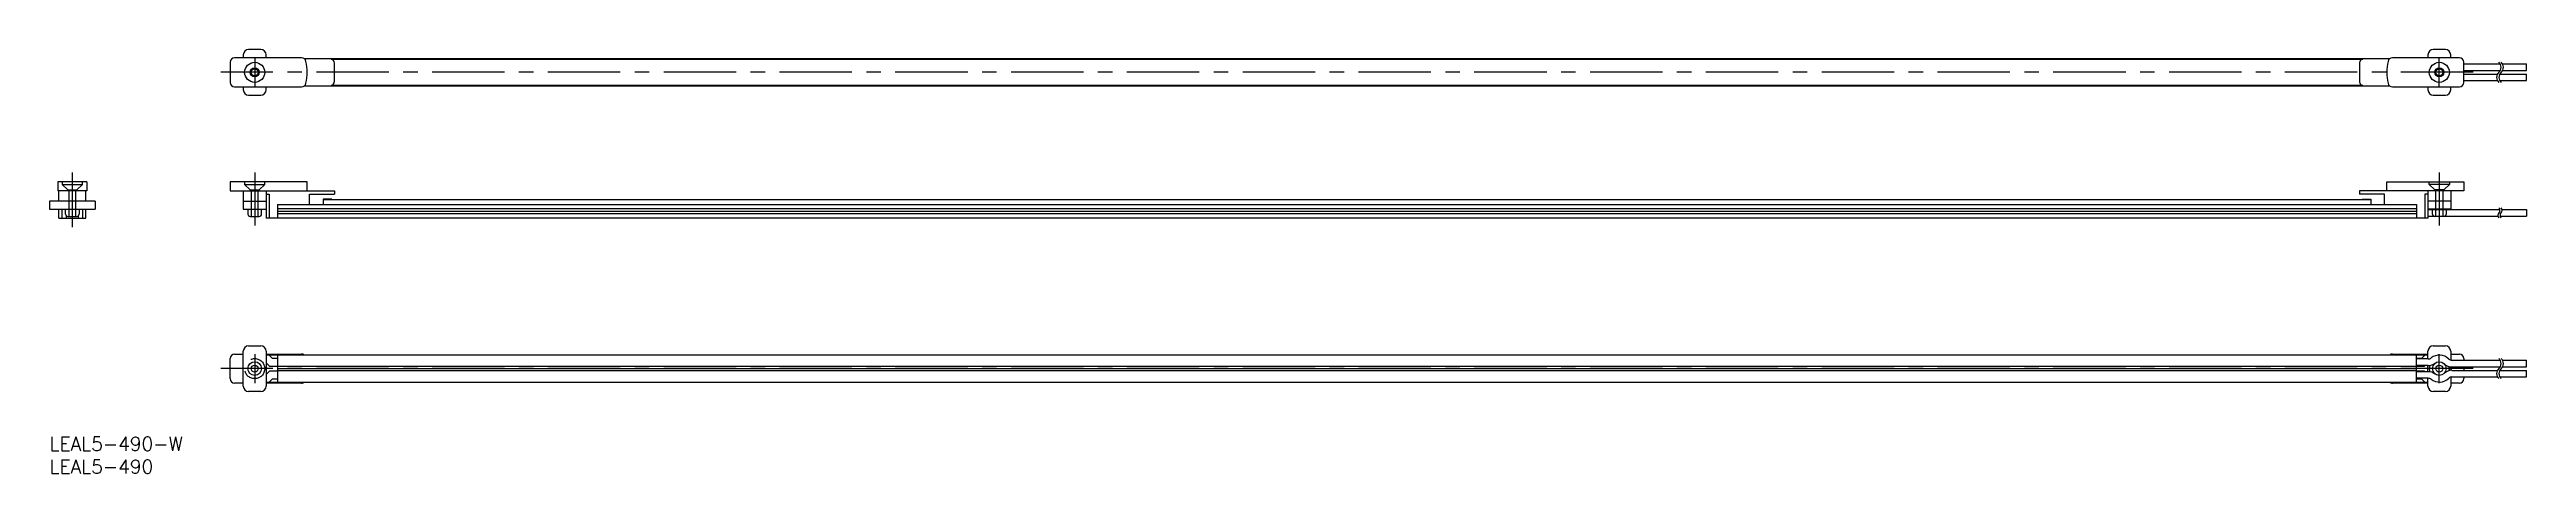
# Model space of a CAD drawing. Extents: x 0 to 543, y -8 to 85.
import ezdxf

# ---------------------------------------------------------------- set-up
doc = ezdxf.new("R2010")
doc.units = 0
doc.header["$LTSCALE"] = 0.5
doc.linetypes.add('CENTER', pattern=[50.8, 31.75, -6.35, 6.35, -6.35])
doc.linetypes.add('DASHED', pattern=[19.05, 12.7, -6.35])
for name, color, linetype in [('MSM_CENTER', 1, 'CENTER'), ('MSM_CONTINUOUS', 7, 'CONTINUOUS'), ('MSM_DASHED', 4, 'DASHED'), ('MSM_NARROW', 5, 'CONTINUOUS'), ('MSM_PART_NUMBER', 7, 'CONTINUOUS')]:
    doc.layers.add(name, color=color, linetype=linetype)
doc.styles.get("Standard").update_dxf_attribs({"font": 'txt.shx', "height": 3, "bigfont": 'bigfont.shx'})

# ---------------------------------------------------------------- blocks, each defined once
blk = doc.blocks.new('*U7')
at = {"layer": 'MSM_PART_NUMBER'}
blk.add_text('LEAL5-490-W', height=3, dxfattribs=at).set_placement((0, -3))
blk = doc.blocks.new('*U8')
at = {"layer": 'MSM_PART_NUMBER'}
blk.add_text('LEAL5-490', height=3, dxfattribs=at).set_placement((0, -8))

msp = doc.modelspace()

# ---------------------------------------------------------------- linework, layer by layer
at = {"layer": 'MSM_CENTER'}
for p, q in [((45, 83.2), (45, 76.8)), ((524.2, 76.8), (524.2, 83.2)), ((531.6, 80), (37.6, 80)), ((5, 58), (5, 46)), ((45, 58), (45, 46.4)), ((524.2, 58), (524.2, 46.4)), ((45, 18.2), (45, 11.8)), ((524.2, 11.8), (524.2, 18.2)), ((531.6, 15), (37.6, 15))]:
    msp.add_line(p, q, dxfattribs=at)
at = {"layer": 'MSM_CONTINUOUS'}
for p, q in [((39.6, 82.2), (39.6, 77.8)), ((55.27, 83.2), (40.6, 83.2)), ((42.5, 83.85), (42.5, 83.2)), ((46.35, 85), (43.65, 85)), ((47.5, 83.2), (47.5, 83.85)), ((513.27, 82.95), (55.93, 82.95)), ((61.81, 82.9), (507.39, 82.9)), ((62.5, 78.05), (62.5, 81.95)), ((506.7, 81.95), (506.7, 78.05)), ((528.6, 83.2), (513.93, 83.2)), ((521.7, 83.85), (521.7, 83.2)), ((525.55, 85), (522.85, 85)), ((526.7, 83.2), (526.7, 83.85)), ((529.6, 77.8), (529.6, 82.2)), ((529.6, 81.83), (537.56, 81.83)), ((538.06, 81.83), (543.31, 81.83)), ((543.31, 80.38), (543.31, 81.83)), ((40.6, 76.8), (55.27, 76.8)), ((42.5, 76.8), (42.5, 76.15)), ((47.5, 76.15), (47.5, 76.8)), ((55.93, 77.05), (508.5, 77.05)), ((507.39, 77.1), (61.81, 77.1)), ((507.7, 77.05), (513.27, 77.05)), ((513.93, 76.8), (528.6, 76.8)), ((521.7, 76.8), (521.7, 76.15)), ((526.7, 76.15), (526.7, 76.8)), ((529.6, 80.38), (537.56, 80.38)), ((529.6, 79.63), (536.96, 79.63)), ((529.6, 78.18), (536.96, 78.18)), ((537.46, 79.63), (543.31, 79.63)), ((537.46, 78.18), (543.31, 78.18)), ((538.06, 80.38), (543.31, 80.38)), ((543.31, 78.18), (543.31, 79.63)), ((43.65, 75), (46.35, 75)), ((522.85, 75), (525.55, 75)), ((8.2, 56), (1.8, 56)), ((1.8, 56), (1.8, 54)), ((8.2, 56), (8.2, 54)), ((56.5, 56), (39.6, 56)), ((39.6, 56), (39.6, 54)), ((56.5, 54), (56.5, 56)), ((512.7, 56), (529.6, 56)), ((512.7, 54), (512.7, 56)), ((529.6, 56), (529.6, 54)), ((10, 51.7), (0, 51.7)), ((0, 51.7), (0, 50)), ((0, 50), (10, 50)), ((8.2, 54), (1.8, 54)), ((2.05, 51.7), (2.05, 54)), ((2.05, 48), (2.05, 50)), ((2.75, 48), (2.75, 50)), ((3.5, 48.9), (3.5, 50)), ((6.5, 50), (6.5, 48.9)), ((7.25, 50), (7.25, 48)), ((7.95, 51.7), (7.95, 54)), ((7.95, 48), (7.95, 50)), ((10, 51.7), (10, 50)), ((39.6, 54), (62.5, 54)), ((42.5, 54), (42.5, 50)), ((42.5, 51.7), (47.5, 51.7)), ((42.5, 50), (47.5, 50)), ((43.5, 50), (43.5, 48.9)), ((46.5, 48.9), (46.5, 50)), ((47.5, 54), (47.5, 48)), ((47.5, 53.25), (48.19, 53.25)), ((48.19, 53.25), (48.19, 48)), ((50, 51), (519.2, 51)), ((50, 51), (50, 48)), ((519.2, 50.02), (50, 50.02)), ((519.2, 49.5), (50, 49.5)), ((519.2, 48.98), (50, 48.98)), ((57, 51), (57, 53.25)), ((57, 53.25), (62.5, 53.25)), ((60, 52.2), (60, 51)), ((61.9, 52.2), (60, 52.2)), ((509.2, 52), (60, 52)), ((61.9, 52.2), (61.9, 52)), ((62.5, 54), (62.5, 53.25)), ((529.6, 54), (506.7, 54)), ((506.7, 54), (506.7, 53.25)), ((512.2, 53.25), (506.7, 53.25)), ((507.3, 52.2), (509.2, 52.2)), ((507.3, 52.2), (507.3, 52)), ((509.2, 52.2), (509.2, 51)), ((512.2, 51), (512.2, 53.25)), ((519.2, 51), (519.2, 48)), ((521.01, 53.25), (521.01, 48)), ((521.7, 53.25), (521.01, 53.25)), ((521.7, 54), (521.7, 48)), ((526.7, 51.7), (521.7, 51.7)), ((526.7, 50), (521.7, 50)), ((521.7, 49.89), (537.49, 49.89)), ((522.7, 49.89), (522.7, 50)), ((525.7, 50), (525.7, 49.89)), ((526.7, 54), (526.7, 50)), ((537.99, 49.89), (543.31, 49.89)), ((543.31, 49.89), (543.31, 48.44)), ((2.05, 48), (7.95, 48)), ((3.72, 48), (3.72, 48.48)), ((4, 48.4), (6, 48.4)), ((6.28, 48.48), (6.28, 48)), ((44, 48.4), (46, 48.4)), ((521.7, 48), (47.5, 48)), ((521.7, 48.44), (537.04, 48.44)), ((525.2, 48.4), (523.2, 48.4)), ((537.54, 48.44), (543.31, 48.44)), ((39.6, 12.8), (39.6, 17.2)), ((40.6, 18.2), (42.5, 18.2)), ((42.5, 11.15), (42.5, 18.85)), ((43.65, 20), (46.35, 20)), ((47.5, 18.85), (47.5, 11.15)), ((47.5, 18.2), (55.27, 18.2)), ((521.7, 17.95), (47.5, 17.95)), ((48.89, 17.25), (48.19, 17.95)), ((50, 17.25), (48.89, 17.25)), ((50, 17.95), (50, 12.05)), ((513.93, 18.2), (521.7, 18.2)), ((519.2, 12.05), (519.2, 17.95)), ((520.31, 17.25), (519.2, 17.25)), ((521.78, 17.12), (519.2, 17.12)), ((521.01, 17.95), (520.31, 17.25)), ((521.7, 17.12), (521.7, 18.85)), ((522.85, 20), (525.55, 20)), ((526.7, 18.85), (526.7, 16.86)), ((526.7, 18.2), (528.6, 18.2)), ((526.96, 16.82), (537.56, 16.82)), ((529.6, 17.2), (529.6, 16.82)), ((538.06, 16.82), (543.31, 16.82)), ((543.31, 15.37), (543.31, 16.82)), ((42.5, 11.8), (40.6, 11.8)), ((47.5, 16.28), (48.23, 15.55)), ((48.23, 14.45), (47.5, 13.72)), ((47.5, 12.05), (521.7, 12.05)), ((55.27, 11.8), (47.5, 11.8)), ((48.19, 12.05), (48.89, 12.75)), ((48.23, 15.55), (50, 15.55)), ((50, 14.45), (48.23, 14.45)), ((48.89, 12.75), (50, 12.75)), ((50, 15.52), (519.2, 15.52)), ((50, 15), (519.2, 15)), ((519.2, 14.48), (50, 14.48)), ((521.7, 11.8), (513.93, 11.8)), ((521.78, 15.67), (519.2, 15.67)), ((519.2, 15.55), (520.97, 15.55)), ((520.97, 14.45), (519.2, 14.45)), ((521.78, 14.33), (519.2, 14.33)), ((521.78, 12.88), (519.2, 12.88)), ((519.2, 12.75), (520.31, 12.75)), ((520.31, 12.75), (521.01, 12.05)), ((520.97, 15.55), (521.1, 15.67)), ((521.1, 14.33), (520.97, 14.45)), ((521.7, 14.32), (521.7, 15.68)), ((521.7, 11.15), (521.7, 12.88)), ((526.7, 15.39), (526.7, 14.61)), ((526.7, 13.14), (526.7, 11.15)), ((528.6, 11.8), (526.7, 11.8)), ((526.96, 15.37), (537.56, 15.37)), ((526.96, 14.62), (536.96, 14.62)), ((526.96, 13.17), (536.96, 13.17)), ((529.6, 15.37), (529.6, 14.62)), ((529.6, 13.17), (529.6, 12.8)), ((537.46, 14.62), (543.31, 14.62)), ((537.46, 13.17), (543.31, 13.17)), ((538.06, 15.37), (543.31, 15.37)), ((543.31, 13.17), (543.31, 14.62)), ((46.35, 10), (43.65, 10)), ((525.55, 10), (522.85, 10))]:
    msp.add_line(p, q, dxfattribs=at)
for centre, radius in [((45, 80), 2.2), ((524.2, 80), 2.2), ((45, 80), 1), ((45, 80), 0.85), ((45, 80), 0.75), ((524.2, 80), 1), ((524.2, 80), 0.85), ((524.2, 80), 0.75), ((45, 15), 1.5), ((524.2, 15), 1.5), ((45, 15), 0.75), ((524.2, 15), 0.75)]:
    msp.add_circle(centre, radius, dxfattribs=at)
for centre, radius, start, end in [((40.6, 82.2), 1, 90, 180), ((43.65, 83.85), 1.15, 90, 180), ((46.35, 83.85), 1.15, 360, 90), ((55.27, 82.2), 1, 12.0944, 90), ((45, 80), 11.5, 347.9056, 12.0944), ((61.5, 81.95), 1, 0, 90), ((507.7, 81.95), 1, 89.9999, 180), ((524.2, 80), 11.5, 167.9056, 192.0944), ((513.93, 82.2), 1, 90, 167.9055), ((522.85, 83.85), 1.15, 90, 180), ((525.55, 83.85), 1.15, 360, 90), ((528.6, 82.2), 1, 0, 90), ((40.6, 77.8), 1, 180, 270), ((43.65, 76.15), 1.15, 180, 270), ((46.35, 76.15), 1.15, 270, 0), ((55.27, 77.8), 1, 270, 347.9055), ((61.5, 78.05), 1, 270, 360), ((507.7, 78.05), 1, 180, 270.0001), ((513.93, 77.8), 1, 192.0944, 270), ((522.85, 76.15), 1.15, 180, 270), ((525.55, 76.15), 1.15, 270, 0), ((528.6, 77.8), 1, 270, 360), ((4, 48.9), 0.5, 180, 270), ((6, 48.9), 0.5, 270, 0), ((44, 48.9), 0.5, 180, 270), ((46, 48.9), 0.5, 270, 0), ((523.2, 48.9), 0.5, 246.535, 270), ((525.2, 48.9), 0.5, 270, 293.465), ((40.6, 17.2), 1, 90, 180), ((43.65, 18.85), 1.15, 90, 180), ((46.35, 18.85), 1.15, 0, 90), ((55.27, 17.2), 1, 48.5904, 90), ((513.93, 17.2), 1, 90, 131.4096), ((522.85, 18.85), 1.15, 90, 180), ((521.78, 18.12), 1, 270, 307.7079), ((524.2, 15), 2.95, 45.6587, 127.7079), ((525.55, 18.85), 1.15, 0, 90), ((526.96, 17.82), 1, 225.6587, 270), ((528.6, 17.2), 1, 0, 90), ((40.6, 12.8), 1, 180, 270), ((43.65, 11.15), 1.15, 180, 270), ((46.35, 11.15), 1.15, 270, 0), ((55.27, 12.8), 1, 270, 311.4096), ((513.93, 12.8), 1, 228.5904, 270), ((522.85, 11.15), 1.15, 180, 270), ((521.78, 18.12), 2.45, 270, 307.7079), ((521.78, 11.88), 2.45, 52.2921, 90), ((521.78, 11.88), 1, 52.2935, 90), ((524.2, 15), 2.95, 232.2935, 314.34), ((526.96, 17.82), 2.45, 225.6587, 270), ((526.96, 12.18), 2.45, 90, 134.3413), ((525.55, 11.15), 1.15, 270, 0), ((526.96, 12.18), 1, 90, 134.34), ((528.6, 12.8), 1, 270, 360)]:
    msp.add_arc(centre, radius, start, end, dxfattribs=at)
at = {"layer": 'MSM_DASHED'}
for p, q in [((2.8, 56), (2.8, 55.4)), ((2.8, 55.4), (7.2, 55.4)), ((2.8, 55.4), (4, 54.2)), ((6, 54.2), (7.2, 55.4)), ((7.2, 55.4), (7.2, 56)), ((42.8, 56), (42.8, 55.4)), ((42.8, 55.4), (47.2, 55.4)), ((42.8, 55.4), (44, 54.2)), ((46, 54.2), (47.2, 55.4)), ((47.2, 55.4), (47.2, 56)), ((522, 55.4), (522, 56)), ((526.4, 55.4), (522, 55.4)), ((523.2, 54.2), (522, 55.4)), ((526.4, 55.4), (525.2, 54.2)), ((526.4, 56), (526.4, 55.4)), ((4, 54.2), (6, 54.2)), ((4.15, 54.2), (4.25, 54.1)), ((5.75, 54.1), (4.25, 54.1)), ((4.25, 54.1), (4.25, 48.4)), ((5.75, 54.1), (5.85, 54.2)), ((5.75, 48.4), (5.75, 54.1)), ((44, 54.2), (46, 54.2)), ((44.15, 54.2), (44.25, 54.1)), ((45.75, 54.1), (44.25, 54.1)), ((44.25, 54.1), (44.25, 48.4)), ((45.75, 54.1), (45.85, 54.2)), ((45.75, 48.4), (45.75, 54.1)), ((522.7, 48.9), (522.7, 49.89)), ((525.2, 54.2), (523.2, 54.2)), ((523.45, 54.1), (523.35, 54.2)), ((523.45, 54.1), (524.95, 54.1)), ((523.45, 48.4), (523.45, 54.1)), ((525.05, 54.2), (524.95, 54.1)), ((524.95, 54.1), (524.95, 48.4)), ((525.7, 49.89), (525.7, 48.9))]:
    msp.add_line(p, q, dxfattribs=at)
msp.add_circle((45, 15), 2.2, dxfattribs=at)
for centre, radius, start, end in [((523.2, 48.9), 0.5, 180, 246.535), ((525.2, 48.9), 0.5, 293.465, 360), ((524.2, 15), 2.2, 161.5228, 198.4772), ((524.2, 15), 2.2, 348.1561, 11.8439)]:
    msp.add_arc(centre, radius, start, end, dxfattribs=at)
at = {"layer": 'MSM_NARROW'}
for centre, radius, start, end in [((536.27, 81.1), 1.48, 311.9692, 48.0308), ((536.77, 81.1), 1.48, 311.9692, 48.0308), ((538.25, 78.9), 1.48, 131.9692, 228.0308), ((538.75, 78.9), 1.48, 131.9692, 228.0308), ((537.75, 48.62), 0.739, 131.8755, 228.1245), ((536.77, 49.72), 0.739, 311.8755, 48.1245), ((538.25, 48.62), 0.739, 131.8755, 228.1245), ((537.27, 49.72), 0.739, 311.8755, 48.1245), ((536.27, 16.1), 1.48, 311.9692, 48.0308), ((536.77, 16.1), 1.48, 311.9692, 48.0308), ((538.25, 13.9), 1.48, 131.9692, 228.0308), ((538.75, 13.9), 1.48, 131.9692, 228.0308)]:
    msp.add_arc(centre, radius, start, end, dxfattribs=at)

# ---------------------------------------------------------------- block references
at = {"layer": 'MSM_CONTINUOUS'}
for name in ['*U7', '*U8']:
    msp.add_blockref(name, (0, 0), dxfattribs=at)

doc.saveas('drawing.dxf')
